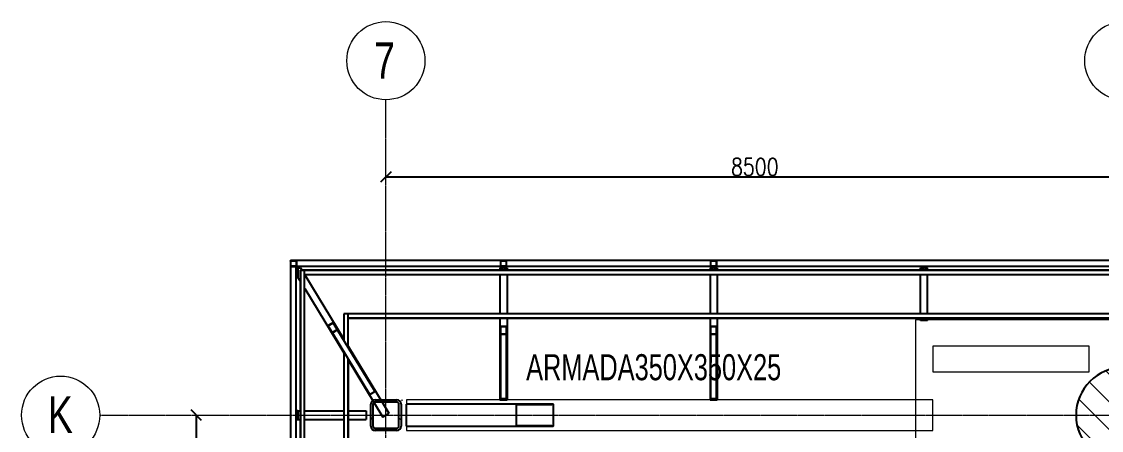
# Model space of a CAD drawing. Header units: millimetres. Extents: x -900 to 75388, y -21218 to 30031.
# Drawn here: x -900 to 11539, y 25325 to 30031 of the extents above; entities that cross this region are included whole.
import ezdxf

# ---------------------------------------------------------------- set-up
doc = ezdxf.new("R2010")
doc.units = ezdxf.units.MM
doc.linetypes.add('Grid Line', pattern=[3.33375, 1.905, -0.47625, 0.47625, -0.47625])
for name, color, linetype, lineweight in [('0-1', 7, 'Continuous', 5), ('E_B_PLACA-1', 10, 'Continuous', 25), ('E_B_PLACA-2', 254, 'Continuous', 25), ('E_COLUMNAS', 1, 'Continuous', 18), ('E_COLUMNAS-1', 254, 'Continuous', 25), ('E_COLUMNAS-2', 1, 'Continuous', 9), ('E_COLUMNAS-3', 1, 'Continuous', 35), ('E_COLUMNAS-4', 1, 'Continuous', 25), ('E_EJES', 8, 'Continuous', 9), ('E_EJES-1', 8, 'Grid Line', 9), ('E_TEXTO', 3, 'Continuous', 9), ('E_VIGAS', 5, 'Continuous', 9), ('E_VIGAS-1', 5, 'Continuous', 25), ('E_VIGAS-2', 10, 'Continuous', 25), ('E_VIGAS-3', 5, 'Continuous', 25), ('S-COLS-HDLN-1', 52, 'Continuous', 9), ('VIGAS_HCB', 253, 'Continuous', 15)]:
    doc.layers.add(name, color=color, linetype=linetype, lineweight=lineweight)
doc.layers.add('COTAS', color=8, linetype='Continuous')
doc.styles.add('Arial Narrow', font='', dxfattribs={"width": 0.85, "height": 0.3})
doc.styles.add('CNI_COTAS', font='romans.shx', dxfattribs={"width": 0.8})
doc.styles.add('Swis721 LtCn BT', font='swisscl.ttf', dxfattribs={"height": 0.42})
doc.styles.get('Arial Narrow').set_extended_font_data('Arial Narrow')
doc.dimstyles.new('1.5', dxfattribs={"dimscale": 0, "dimtxt": 200, "dimasz": 120, "dimexe": 4, "dimexo": 4, "dimgap": 15, "dimtad": 1, "dimdec": 0, "dimzin": 4, "dimdsep": 46, "dimtxsty": 'CNI_COTAS', "dimblk": 'OBLIQUE', "dimcen": -0.09, "dimclrd": 256, "dimclrt": 3, "dimadec": 0, "dimazin": 0, "dimtfac": 1, "dimtdec": 0, "dimtmove": 2, "dimatfit": 0, "dimldrblk": 'OBLIQUE', "dimfxl": 0.05, "dimtolj": 1, "dimtzin": 0, "dimarcsym": 0})
pattern_1 = [(45, (0, 0), (-0.3768879, 0.3768879), []), (45, (0, 0.571), (-0.3768879, 0.3768879), [])]

# ---------------------------------------------------------------- blocks, each defined once
blk = doc.blocks.new('EST_SFM_VIGA-METALICA-SECCION-C - EST_SFM_VIGA-METALICA-UPN160-1604346-_58_00m_N_E_-NIVEL-15 DOC')
at = {"layer": 'E_VIGAS-1'}
for p, q in [((-35.18, 0.012), (-35.18, 0.018)), ((-35.174, 0.018), (-35.18, 0.018)), ((-32.755, 0.018), (-35.116, 0.018)), ((-30.335, 0.018), (-32.697, 0.018)), ((30.11, 0.018), (-30.277, 0.018)), ((-35.178, -0.047), (-35.112, -0.047)), ((-35.11, -0.047), (-32.761, -0.047)), ((-32.76, -0.047), (-32.693, -0.047)), ((-32.692, -0.047), (-30.341, -0.047)), ((-30.34, -0.047), (-30.273, -0.047)), ((-30.272, -0.047), (30.104, -0.047))]:
    blk.add_line(p, q, dxfattribs=at)
blk = doc.blocks.new('EST_SFM_VIGA-METALICA-SECCION-C - EST_SFM_VIGA-METALICA-UPN160-1602621-_58_00m_N_E_-NIVEL-15 DOC')
at = {"layer": 'E_VIGAS-1'}
for p, q in [((-14.46, -0.016), (-14.46, 0.047)), ((-14.457, 0.047), (-14.46, 0.047)), ((14.466, 0.047), (-14.455, 0.047)), ((-14.46, -0.018), (14.471, -0.018))]:
    blk.add_line(p, q, dxfattribs=at)
blk = doc.blocks.new('EST_SFM_VIGA-METALICA-SECCION-C - EST_SFM_VIGA-METALICA-UPN100-1529610-_58_00m_N_E_-NIVEL-15 DOC')
at = {"layer": 'E_VIGAS-2'}
for p, q in [((-14.442, -0.018), (-14.442, 0.032)), ((14.393, 0.032), (-14.441, 0.032)), ((-14.442, -0.018), (14.393, -0.018))]:
    blk.add_line(p, q, dxfattribs=at)
blk = doc.blocks.new('EST_SFM_VIGA-METALICA-SECCION-C - EST_SFM_VIGA-METALICA-UPN100-1529678-_58_00m_N_E_-NIVEL-15 DOC')
at = {"layer": 'E_VIGAS-2'}
for p, q in [((-13.943, -0.032), (-13.943, 0.018)), ((-13.556, 0.018), (-13.943, 0.018)), ((13.374, 0.018), (-13.422, 0.018)), ((-13.942, -0.032), (-13.638, -0.032)), ((-13.504, -0.032), (13.456, -0.032))]:
    blk.add_line(p, q, dxfattribs=at)
blk = doc.blocks.new('EST_SFM_VIGA-METALICA-SECCION-C - EST_SFM_VIGA-METALICA-UPN100-1526554-_58_00m_N_E_-NIVEL-15 DOC')
at = {"layer": 'E_VIGAS-2'}
for p, q in [((-34.929, -0.032), (-34.929, 0.018)), ((34.942, 0.018), (-34.929, 0.018)), ((-34.929, -0.032), (34.942, -0.032))]:
    blk.add_line(p, q, dxfattribs=at)
blk = doc.blocks.new('EST_SFM_VIGA-METALICA-SECCION-C - EST_SFM_VIGA-METALICA-UPN100-1526616-_58_00m_N_E_-NIVEL-15 DOC')
at = {"layer": 'E_VIGAS-2'}
for p, q in [((-34.827, -0.018), (-34.827, 0.032)), ((34.044, 0.032), (-34.827, 0.032)), ((-34.827, -0.018), (34.044, -0.018))]:
    blk.add_line(p, q, dxfattribs=at)
blk = doc.blocks.new('EST_SCM_COLUMNA-METALICA-SECCION-CUADRADA - EST_SCM_COLUMNA-TUBULAR-CUADRADA_PTEØ_70x70 e_3mm-V1-_58_00m_N_E_-NIVEL-15 DOC')
at = {"layer": 'E_COLUMNAS-1'}
for p, q in [((-0.035, 0.029), (-0.035, -0.029)), ((-0.032, -0.029), (-0.032, 0.029)), ((0.029, 0.035), (-0.029, 0.035)), ((-0.029, 0.032), (0.029, 0.032)), ((0.032, 0.029), (0.032, -0.029)), ((0.035, -0.029), (0.035, 0.029)), ((0.029, -0.032), (-0.029, -0.032)), ((-0.029, -0.035), (0.029, -0.035))]:
    blk.add_line(p, q, dxfattribs=at)
for centre, radius, start, end in [((-0.029, 0.029), 0.006, 90, 180), ((-0.029, 0.029), 0.003, 90, 180), ((0.029, 0.029), 0.006, 360, 90), ((0.029, 0.029), 0.003, 0, 90), ((-0.029, -0.029), 0.006, 180, 270), ((-0.029, -0.029), 0.003, 180, 270), ((0.029, -0.029), 0.006, 270, 360), ((0.029, -0.029), 0.003, 270, 360), ((0.029, -0.029), 0.006, 280, 350), ((0.029, -0.029), 0.003, 300, 330)]:
    blk.add_arc(centre, radius, start, end, dxfattribs=at)
blk = doc.blocks.new('EST_SCM_COLUMNA-METALICA-SECCION-CUADRADA - EST_SCM_COLUMNA-TUBULAR-CUADRADA_PTEØ_70x70 e_3mm-V6-_58_00m_N_E_-NIVEL-15 DOC')
at = {"layer": 'E_COLUMNAS-2'}
h = blk.add_hatch(dxfattribs=at)
h.set_pattern_fill('FP_3', color=256, style=0, pattern_type=2)
h.set_pattern_definition([(135, (72.807, -167.908), (-0.15909903, -0.15909903), [])])
h.paths.add_polyline_path([(0.029, -0.035), (0.033, -0.033), (0.035, -0.029), (0.031, -0.031)])
h.paths.add_polyline_path([(-0.029, -0.035), (-0.031, -0.031), (-0.035, -0.029), (-0.033, -0.033)])
h.paths.add_polyline_path([(-0.009, -0.035), (0.029, -0.035), (0.029, -0.032), (-0.029, -0.032), (-0.029, -0.035)])
h.paths.add_polyline_path([(-0.035, 0.029), (-0.031, 0.031), (-0.029, 0.035), (-0.033, 0.033)])
h.paths.add_polyline_path([(-0.032, -0.029), (-0.032, 0.029), (-0.035, 0.029), (-0.035, -0.029)])
h.paths.add_polyline_path([(0.035, 0.029), (0.033, 0.033), (0.029, 0.035), (0.031, 0.031)])
h.paths.add_polyline_path([(0.032, -0.029), (0.035, -0.029), (0.035, 0.029), (0.032, 0.029)])
h.paths.add_polyline_path([(-0.029, 0.032), (0.029, 0.032), (0.029, 0.035), (-0.029, 0.035)])
at = {"layer": 'E_COLUMNAS-1'}
for p, q in [((-0.035, 0.029), (-0.035, -0.029)), ((-0.032, -0.029), (-0.032, 0.029)), ((0.029, 0.035), (-0.029, 0.035)), ((-0.029, 0.032), (0.029, 0.032)), ((0.032, 0.029), (0.032, -0.029)), ((0.035, -0.029), (0.035, 0.029)), ((0.029, -0.032), (-0.029, -0.032)), ((-0.029, -0.035), (0.029, -0.035))]:
    blk.add_line(p, q, dxfattribs=at)
for centre, radius, start, end in [((-0.029, 0.029), 0.006, 90, 180), ((-0.029, 0.029), 0.003, 90, 180), ((0.029, 0.029), 0.006, 360, 90), ((0.029, 0.029), 0.003, 0, 90), ((-0.029, -0.029), 0.006, 180, 270), ((-0.029, -0.029), 0.006, 190, 270), ((-0.029, -0.029), 0.003, 180, 270), ((-0.029, -0.029), 0.003, 210, 270), ((0.029, -0.029), 0.006, 270, 360), ((0.029, -0.029), 0.003, 270, 360), ((0.029, -0.029), 0.006, 270, 350), ((0.029, -0.029), 0.003, 270, 330)]:
    blk.add_arc(centre, radius, start, end, dxfattribs=at)
blk = doc.blocks.new('EST_SCM_COLUMNA-METALICA-SECCION-CUADRADA - EST_SCM_COLUMNA-TUBULAR-CUADRADA_PTEØ_70x70 e_3mm-V7-_58_00m_N_E_-NIVEL-15 DOC')
at = {"layer": 'E_COLUMNAS-1'}
for p, q in [((-0.035, 0.029), (-0.035, -0.029)), ((-0.032, -0.029), (-0.032, 0.029)), ((0.029, 0.035), (-0.029, 0.035)), ((-0.029, 0.032), (0.029, 0.032)), ((0.032, 0.029), (0.032, -0.029)), ((0.035, -0.029), (0.035, 0.029)), ((0.029, -0.032), (-0.029, -0.032)), ((-0.029, -0.035), (0.029, -0.035))]:
    blk.add_line(p, q, dxfattribs=at)
for centre, radius, start, end in [((-0.029, 0.029), 0.006, 90, 180), ((-0.029, 0.029), 0.003, 90, 180), ((0.029, 0.029), 0.006, 360, 90), ((0.029, 0.029), 0.003, 0, 90), ((-0.029, -0.029), 0.006, 180, 270), ((-0.029, -0.029), 0.006, 190, 270), ((-0.029, -0.029), 0.003, 180, 270), ((-0.029, -0.029), 0.003, 210, 270), ((0.029, -0.029), 0.006, 270, 360), ((0.029, -0.029), 0.003, 270, 360), ((0.029, -0.029), 0.006, 270, 350), ((0.029, -0.029), 0.003, 270, 330)]:
    blk.add_arc(centre, radius, start, end, dxfattribs=at)
blk = doc.blocks.new('DCTIB_CNI_EST_MOD-1A-FAC_0001_rvt-1-_58_00m_N_E_-NIVEL-15 DOC')
at = {"layer": 'E_VIGAS'}
h = blk.add_hatch(dxfattribs=at)
h.set_pattern_fill('FP_2', color=256, style=0, pattern_type=2)
h.set_pattern_definition(pattern_1)
h.paths.add_polyline_path([(-74.778, 167.111), (-74.723, 167.145), (-74.724, 167.146), (-74.779, 167.113)])
h.paths.add_polyline_path([(-74.782, 167.113), (-74.781, 167.114), (-74.798, 167.14)])
h.paths.add_polyline_path([(-74.724, 167.149), (-74.723, 167.15), (-74.769, 167.223)])
h.paths.add_polyline_path([(-74.826, 167.191), (-74.771, 167.224), (-74.772, 167.226), (-74.827, 167.193)])
h = blk.add_hatch(dxfattribs=at)
h.set_pattern_fill('FP_2', color=256, style=0, pattern_type=2)
h.set_pattern_definition(pattern_1)
h.paths.add_polyline_path([(-72.775, 167.094), (-72.775, 167.096), (-72.839, 167.096), (-72.839, 167.094), (-72.816, 167.094)])
h.paths.add_polyline_path([(-72.842, 167.098), (-72.841, 167.098), (-72.842, 167.18)])
h.paths.add_polyline_path([(-72.775, 167.182), (-72.775, 167.184), (-72.839, 167.184), (-72.839, 167.182), (-72.816, 167.182)])
at = {"layer": 'E_B_PLACA-1'}
for p, q in [((-75.147, 167.83), (-5.177, 167.83)), ((-75.147, 138.995), (-75.147, 167.83)), ((-5.727, 167.28), (-74.597, 167.28)), ((-74.597, 166.81), (-74.597, 140.014))]:
    blk.add_line(p, q, dxfattribs=at)
at = {"layer": 'E_B_PLACA-2'}
for p, q in [((-75.147, 167.83), (-75.147, 138.995)), ((-5.177, 167.83), (-75.147, 167.83)), ((-74.597, 167.28), (-5.727, 167.28)), ((-74.597, 140.014), (-74.597, 166.81))]:
    blk.add_line(p, q, dxfattribs=at)
at = {"layer": 'E_COLUMNAS-1'}
for centre, radius, start, end in [((-75.196, 167.879), 0.006, 280, 350), ((-75.196, 167.879), 0.006, 280, 350), ((-75.196, 167.879), 0.003, 300, 330), ((-75.196, 167.879), 0.003, 300, 330), ((-72.836, 167.879), 0.006, 190, 270), ((-72.836, 167.879), 0.006, 190, 270), ((-72.836, 167.879), 0.003, 210, 270), ((-72.836, 167.879), 0.003, 210, 270), ((-72.778, 167.879), 0.006, 270, 350), ((-72.778, 167.879), 0.006, 270, 350), ((-72.778, 167.879), 0.003, 270, 330), ((-72.778, 167.879), 0.003, 270, 330), ((-70.416, 167.879), 0.006, 190, 270), ((-70.416, 167.879), 0.006, 190, 270), ((-70.416, 167.879), 0.003, 210, 270), ((-70.416, 167.879), 0.003, 210, 270), ((-70.358, 167.879), 0.006, 270, 350), ((-70.358, 167.879), 0.006, 270, 350), ((-70.358, 167.879), 0.003, 270, 330), ((-70.358, 167.879), 0.003, 270, 330)]:
    blk.add_arc(centre, radius, start, end, dxfattribs=at)
at = {"layer": 'E_VIGAS-1'}
for p, q in [((-75.181, 167.84), (-75.178, 167.835)), ((-75.178, 167.826), (-75.181, 167.831)), ((-75.176, 167.859), (-75.176, 167.853)), ((-75.176, 167.853), (-75.176, 167.859)), ((-75.176, 167.859), (-75.147, 167.859)), ((-75.174, 167.865), (-75.175, 167.864)), ((-75.147, 167.858), (-75.175, 167.858)), ((-75.175, 167.858), (-75.175, 167.747)), ((-75.172, 167.87), (-75.173, 167.868)), ((-75.171, 167.875), (-75.171, 167.873)), ((-75.155, 167.859), (-75.166, 167.878)), ((-75.147, 167.858), (-75.13, 167.83)), ((-72.848, 167.858), (-72.848, 167.859)), ((-72.848, 167.859), (-72.82, 167.859)), ((-72.766, 167.858), (-72.848, 167.858)), ((-72.848, 167.858), (-72.848, 167.83)), ((-72.81, 167.876), (-72.81, 167.878)), ((-72.81, 167.864), (-72.81, 167.873)), ((-72.81, 167.859), (-72.81, 167.864)), ((-72.805, 167.878), (-72.805, 167.876)), ((-72.805, 167.873), (-72.805, 167.864)), ((-72.805, 167.864), (-72.805, 167.859)), ((-72.794, 167.859), (-72.766, 167.859)), ((-72.766, 167.859), (-72.766, 167.858)), ((-72.766, 167.858), (-72.766, 167.83)), ((-70.428, 167.858), (-70.428, 167.859)), ((-70.428, 167.859), (-70.4, 167.859)), ((-70.346, 167.858), (-70.428, 167.858)), ((-70.428, 167.858), (-70.428, 167.83)), ((-70.39, 167.876), (-70.39, 167.878)), ((-70.39, 167.864), (-70.39, 167.873)), ((-70.39, 167.859), (-70.39, 167.864)), ((-70.385, 167.878), (-70.385, 167.876)), ((-70.385, 167.873), (-70.385, 167.864)), ((-70.385, 167.864), (-70.385, 167.859)), ((-70.374, 167.859), (-70.346, 167.859)), ((-70.346, 167.859), (-70.346, 167.858)), ((-70.346, 167.858), (-70.346, 167.83)), ((-68.003, 167.859), (-67.975, 167.859)), ((-68.003, 167.858), (-68.003, 167.859)), ((-67.921, 167.858), (-68.003, 167.858)), ((-68.003, 167.83), (-68.003, 167.858)), ((-67.965, 167.864), (-67.965, 167.878)), ((-67.965, 167.859), (-67.965, 167.864)), ((-67.96, 167.878), (-67.96, 167.864)), ((-67.96, 167.864), (-67.96, 167.859)), ((-67.949, 167.859), (-67.921, 167.859)), ((-67.921, 167.859), (-67.921, 167.858)), ((-67.921, 167.83), (-67.921, 167.858)), ((-75.195, 167.791), (-75.176, 167.76)), ((-75.176, 167.749), (-75.176, 167.802)), ((-75.175, 167.747), (-75.147, 167.701)), ((-75.097, 167.777), (-74.647, 167.038)), ((-72.848, 167.78), (-72.848, 167.33)), ((-72.766, 167.78), (-72.766, 167.33)), ((-70.428, 167.78), (-70.428, 167.33)), ((-70.346, 167.78), (-70.346, 167.33)), ((-68.003, 167.33), (-68.003, 167.78)), ((-67.921, 167.33), (-67.921, 167.78)), ((-75.097, 167.619), (-74.647, 166.88)), ((-74.828, 167.188), (-74.782, 167.113)), ((-74.772, 167.226), (-74.827, 167.193)), ((-74.826, 167.191), (-74.771, 167.224)), ((-74.826, 167.188), (-74.822, 167.181)), ((-74.781, 167.114), (-74.826, 167.188)), ((-74.765, 167.216), (-74.769, 167.223)), ((-74.769, 167.223), (-74.724, 167.149)), ((-74.723, 167.15), (-74.768, 167.224)), ((-72.848, 167.28), (-72.848, 166.337)), ((-72.842, 167.18), (-72.842, 167.098)), ((-72.841, 167.18), (-72.841, 167.172)), ((-72.841, 167.098), (-72.841, 167.18)), ((-72.775, 167.184), (-72.839, 167.184)), ((-72.839, 167.182), (-72.775, 167.182)), ((-72.774, 167.172), (-72.774, 167.18)), ((-72.774, 167.18), (-72.774, 167.098)), ((-72.772, 167.098), (-72.772, 167.18)), ((-72.766, 167.28), (-72.766, 166.337)), ((-70.428, 167.28), (-70.428, 166.337)), ((-70.422, 167.18), (-70.422, 167.098)), ((-70.421, 167.18), (-70.421, 167.172)), ((-70.421, 167.098), (-70.421, 167.18)), ((-70.355, 167.184), (-70.419, 167.184)), ((-70.419, 167.182), (-70.355, 167.182)), ((-70.354, 167.172), (-70.354, 167.18)), ((-70.354, 167.18), (-70.354, 167.098)), ((-70.352, 167.098), (-70.352, 167.18)), ((-70.346, 167.28), (-70.346, 166.337)), ((-68.003, 167.252), (-68.003, 167.28)), ((-67.921, 167.252), (-68.003, 167.252)), ((-67.921, 167.252), (-67.921, 167.28)), ((-74.782, 167.113), (-74.35, 166.404)), ((-74.781, 167.114), (-74.779, 167.111)), ((-74.724, 167.146), (-74.779, 167.113)), ((-74.778, 167.111), (-74.723, 167.145)), ((-74.722, 167.146), (-74.724, 167.149)), ((-74.29, 166.44), (-74.723, 167.15)), ((-72.842, 167.098), (-72.842, 166.357)), ((-72.841, 167.098), (-72.841, 167.094)), ((-72.775, 167.096), (-72.839, 167.096)), ((-72.839, 167.094), (-72.775, 167.094)), ((-72.774, 167.094), (-72.774, 167.098)), ((-72.772, 166.357), (-72.772, 167.098)), ((-70.422, 167.098), (-70.422, 166.357)), ((-70.421, 167.098), (-70.421, 167.094)), ((-70.355, 167.096), (-70.419, 167.096)), ((-70.419, 167.094), (-70.355, 167.094)), ((-70.354, 167.094), (-70.354, 167.098)), ((-70.352, 166.357), (-70.352, 167.098)), ((-74.597, 166.956), (-74.127, 166.184)), ((-74.597, 166.798), (-74.197, 166.141)), ((-74.346, 166.402), (-74.291, 166.435)), ((-72.766, 166.337), (-72.848, 166.337)), ((-72.839, 166.353), (-72.775, 166.353)), ((-70.346, 166.337), (-70.428, 166.337)), ((-70.419, 166.353), (-70.355, 166.353)), ((-75.177, 166.212), (-75.195, 166.212)), ((-75.177, 166.175), (-75.177, 166.212)), ((-75.177, 166.212), (-75.175, 166.212)), ((-75.175, 166.112), (-75.175, 166.212)), ((-75.175, 166.212), (-75.147, 166.212)), ((-75.175, 166.212), (-75.175, 166.112)), ((-75.097, 166.212), (-74.647, 166.212)), ((-74.597, 166.212), (-74.388, 166.212)), ((-74.388, 166.212), (-74.388, 166.112)), ((-75.195, 166.165), (-75.181, 166.165)), ((-75.181, 166.16), (-75.195, 166.16)), ((-75.195, 166.112), (-75.177, 166.112)), ((-75.181, 166.165), (-75.176, 166.165)), ((-75.181, 166.165), (-75.176, 166.165)), ((-75.177, 166.165), (-75.181, 166.165)), ((-75.176, 166.16), (-75.181, 166.16)), ((-75.181, 166.16), (-75.177, 166.16)), ((-75.176, 166.16), (-75.181, 166.16)), ((-75.177, 166.112), (-75.177, 166.15)), ((-75.175, 166.112), (-75.177, 166.112)), ((-75.175, 166.112), (-75.147, 166.112)), ((-75.097, 166.112), (-74.647, 166.112)), ((-74.597, 166.112), (-74.388, 166.112)), ((-74.127, 166.184), (-74.197, 166.141))]:
    blk.add_line(p, q, dxfattribs=at)
at = {"layer": 'E_VIGAS-1', "flags": 128}
for points in [[(-75.195, 167.863), (-75.191, 167.857), (-75.186, 167.848), (-75.181, 167.84)], [(-75.181, 167.831), (-75.186, 167.838), (-75.191, 167.847), (-75.195, 167.854)], [(-75.17, 167.878), (-75.171, 167.874), (-75.172, 167.869), (-75.175, 167.864), (-75.178, 167.861), (-75.182, 167.857), (-75.186, 167.855), (-75.19, 167.854)], [(-75.147, 167.859), (-75.147, 167.858), (-75.147, 167.858)], [(-75.175, 167.747), (-75.176, 167.747), (-75.176, 167.749)], [(-74.827, 167.193), (-74.828, 167.192), (-74.828, 167.192), (-74.828, 167.191), (-74.828, 167.19), (-74.828, 167.189), (-74.828, 167.188), (-74.828, 167.188)], [(-74.826, 167.188), (-74.826, 167.189), (-74.827, 167.189), (-74.827, 167.19), (-74.827, 167.19), (-74.826, 167.19), (-74.826, 167.191), (-74.826, 167.191)], [(-74.768, 167.224), (-74.768, 167.225), (-74.769, 167.225), (-74.77, 167.226), (-74.77, 167.226), (-74.771, 167.226), (-74.772, 167.226), (-74.772, 167.226)], [(-74.771, 167.224), (-74.771, 167.224), (-74.771, 167.224), (-74.771, 167.224), (-74.77, 167.224), (-74.77, 167.224), (-74.77, 167.224), (-74.769, 167.224), (-74.769, 167.223)], [(-72.839, 167.184), (-72.84, 167.184), (-72.84, 167.184), (-72.841, 167.183), (-72.841, 167.183), (-72.842, 167.182), (-72.842, 167.181), (-72.842, 167.18)], [(-72.841, 167.18), (-72.841, 167.181), (-72.84, 167.181), (-72.84, 167.182), (-72.84, 167.182), (-72.84, 167.182), (-72.839, 167.182), (-72.839, 167.182)], [(-72.772, 167.18), (-72.772, 167.181), (-72.772, 167.182), (-72.773, 167.183), (-72.773, 167.183), (-72.774, 167.184), (-72.774, 167.184), (-72.775, 167.184)], [(-72.775, 167.182), (-72.775, 167.182), (-72.774, 167.182), (-72.774, 167.182), (-72.774, 167.182), (-72.774, 167.181), (-72.774, 167.181), (-72.774, 167.18)], [(-70.419, 167.184), (-70.42, 167.184), (-70.42, 167.184), (-70.421, 167.183), (-70.421, 167.183), (-70.422, 167.182), (-70.422, 167.181), (-70.422, 167.18)], [(-70.421, 167.18), (-70.421, 167.181), (-70.42, 167.181), (-70.42, 167.182), (-70.42, 167.182), (-70.42, 167.182), (-70.419, 167.182), (-70.419, 167.182)], [(-70.352, 167.18), (-70.352, 167.181), (-70.352, 167.182), (-70.353, 167.183), (-70.353, 167.183), (-70.354, 167.184), (-70.354, 167.184), (-70.355, 167.184)], [(-70.355, 167.182), (-70.355, 167.182), (-70.354, 167.182), (-70.354, 167.182), (-70.354, 167.182), (-70.354, 167.181), (-70.354, 167.181), (-70.354, 167.18)], [(-74.782, 167.113), (-74.782, 167.113), (-74.781, 167.112), (-74.78, 167.112), (-74.78, 167.111), (-74.779, 167.111), (-74.778, 167.111), (-74.778, 167.111)], [(-74.779, 167.113), (-74.779, 167.113), (-74.779, 167.113), (-74.78, 167.113), (-74.78, 167.113), (-74.78, 167.113), (-74.781, 167.114), (-74.781, 167.114)], [(-74.724, 167.149), (-74.724, 167.149), (-74.724, 167.148), (-74.723, 167.148), (-74.724, 167.147), (-74.724, 167.147), (-74.724, 167.147), (-74.724, 167.146)], [(-74.723, 167.145), (-74.722, 167.145), (-74.722, 167.146), (-74.722, 167.146), (-74.722, 167.147), (-74.722, 167.148), (-74.722, 167.149), (-74.723, 167.15)], [(-72.842, 167.098), (-72.842, 167.097), (-72.842, 167.096), (-72.841, 167.095), (-72.841, 167.095), (-72.84, 167.094), (-72.84, 167.094), (-72.839, 167.094)], [(-72.839, 167.096), (-72.839, 167.096), (-72.84, 167.096), (-72.84, 167.096), (-72.84, 167.096), (-72.84, 167.097), (-72.841, 167.097), (-72.841, 167.098)], [(-72.775, 167.094), (-72.774, 167.094), (-72.774, 167.094), (-72.773, 167.095), (-72.773, 167.095), (-72.772, 167.096), (-72.772, 167.097), (-72.772, 167.098)], [(-72.774, 167.098), (-72.774, 167.097), (-72.774, 167.097), (-72.774, 167.096), (-72.774, 167.096), (-72.774, 167.096), (-72.775, 167.096), (-72.775, 167.096)], [(-70.422, 167.098), (-70.422, 167.097), (-70.422, 167.096), (-70.421, 167.095), (-70.421, 167.095), (-70.42, 167.094), (-70.42, 167.094), (-70.419, 167.094)], [(-70.419, 167.096), (-70.419, 167.096), (-70.42, 167.096), (-70.42, 167.096), (-70.42, 167.096), (-70.42, 167.097), (-70.421, 167.097), (-70.421, 167.098)], [(-70.355, 167.094), (-70.354, 167.094), (-70.354, 167.094), (-70.353, 167.095), (-70.353, 167.095), (-70.352, 167.096), (-70.352, 167.097), (-70.352, 167.098)], [(-70.354, 167.098), (-70.354, 167.097), (-70.354, 167.097), (-70.354, 167.096), (-70.354, 167.096), (-70.354, 167.096), (-70.355, 167.096), (-70.355, 167.096)], [(-74.29, 166.44), (-74.29, 166.44), (-74.29, 166.439), (-74.29, 166.438), (-74.29, 166.437), (-74.29, 166.436), (-74.29, 166.436), (-74.291, 166.435)], [(-74.346, 166.402), (-74.346, 166.402), (-74.347, 166.402), (-74.348, 166.402), (-74.348, 166.402), (-74.349, 166.403), (-74.35, 166.403), (-74.35, 166.404)], [(-72.842, 166.357), (-72.842, 166.356), (-72.842, 166.355), (-72.841, 166.355), (-72.841, 166.354), (-72.84, 166.354), (-72.84, 166.353), (-72.839, 166.353)], [(-72.775, 166.353), (-72.774, 166.353), (-72.774, 166.354), (-72.773, 166.354), (-72.773, 166.355), (-72.772, 166.355), (-72.772, 166.356), (-72.772, 166.357)], [(-70.422, 166.357), (-70.422, 166.356), (-70.422, 166.355), (-70.421, 166.355), (-70.421, 166.354), (-70.42, 166.354), (-70.42, 166.353), (-70.419, 166.353)], [(-70.355, 166.353), (-70.354, 166.353), (-70.354, 166.354), (-70.353, 166.354), (-70.353, 166.355), (-70.352, 166.355), (-70.352, 166.356), (-70.352, 166.357)]]:
    blk.add_lwpolyline(points, dxfattribs=at)
at = {"layer": 'E_VIGAS-1'}
for points, knots in [([(-75.181, 167.84), (-75.181, 167.84), (-75.181, 167.839), (-75.18, 167.839), (-75.18, 167.838), (-75.179, 167.838), (-75.179, 167.838), (-75.179, 167.838), (-75.178, 167.838), (-75.178, 167.838), (-75.178, 167.839), (-75.178, 167.839), (-75.177, 167.84), (-75.177, 167.84), (-75.177, 167.84), (-75.177, 167.84), (-75.177, 167.84), (-75.177, 167.841), (-75.177, 167.841), (-75.177, 167.842), (-75.177, 167.842), (-75.177, 167.843), (-75.177, 167.843), (-75.177, 167.843), (-75.177, 167.843), (-75.177, 167.844), (-75.177, 167.844), (-75.177, 167.845), (-75.176, 167.846), (-75.176, 167.847), (-75.176, 167.848), (-75.176, 167.85), (-75.176, 167.852), (-75.176, 167.853)], [0, 0, 0, 0, 0.071429, 0.142857, 0.160714, 0.178571, 0.214286, 0.25, 0.285714, 0.321429, 0.357143, 0.392857, 0.410714, 0.419643, 0.428571, 0.4375, 0.446429, 0.464286, 0.5, 0.535714, 0.553571, 0.5625, 0.571429, 0.580357, 0.589286, 0.607143, 0.642857, 0.678571, 0.714286, 0.75, 0.785714, 0.857143, 1, 1, 1, 1]), ([(-75.178, 167.838), (-75.178, 167.838), (-75.179, 167.838), (-75.179, 167.838), (-75.179, 167.838), (-75.18, 167.838), (-75.18, 167.839), (-75.181, 167.839), (-75.181, 167.84), (-75.181, 167.84)], [0.7142857, 0.7142857, 0.7142857, 0.7142857, 0.75, 0.7857143, 0.8214286, 0.8392857, 0.8571429, 0.9285714, 1, 1, 1, 1]), ([(-75.176, 167.802), (-75.176, 167.803), (-75.176, 167.807), (-75.177, 167.811), (-75.177, 167.815), (-75.178, 167.821), (-75.179, 167.826), (-75.181, 167.83), (-75.181, 167.831)], [0, 0, 0, 0, 0.142857, 0.285714, 0.428571, 0.571429, 0.857143, 1, 1, 1, 1]), ([(-75.176, 167.853), (-75.176, 167.852), (-75.176, 167.85), (-75.176, 167.848), (-75.176, 167.847), (-75.176, 167.846), (-75.177, 167.845), (-75.177, 167.844), (-75.177, 167.844), (-75.177, 167.843), (-75.177, 167.843), (-75.177, 167.843), (-75.177, 167.843)], [0, 0, 0, 0, 0.1428571, 0.2142857, 0.25, 0.2857143, 0.3214286, 0.3571429, 0.3928571, 0.4107143, 0.4196429, 0.4285714, 0.4285714, 0.4285714, 0.4285714]), ([(-72.82, 167.859), (-72.819, 167.859), (-72.818, 167.859), (-72.815, 167.859), (-72.813, 167.86), (-72.811, 167.86), (-72.81, 167.862), (-72.81, 167.863), (-72.81, 167.864)], [0, 0, 0, 0, 0.142857, 0.285714, 0.428571, 0.571429, 0.785714, 1, 1, 1, 1]), ([(-72.81, 167.864), (-72.81, 167.863), (-72.81, 167.862), (-72.812, 167.86), (-72.813, 167.86), (-72.815, 167.859), (-72.816, 167.859), (-72.817, 167.859), (-72.819, 167.859), (-72.82, 167.859)], [0, 0, 0, 0, 0.285714, 0.428571, 0.571429, 0.678571, 0.732143, 0.785714, 1, 1, 1, 1]), ([(-72.794, 167.859), (-72.795, 167.859), (-72.796, 167.859), (-72.799, 167.859), (-72.801, 167.86), (-72.803, 167.86), (-72.804, 167.862), (-72.805, 167.863), (-72.805, 167.864)], [0, 0, 0, 0, 0.142857, 0.285714, 0.428571, 0.571429, 0.785714, 1, 1, 1, 1]), ([(-72.805, 167.864), (-72.805, 167.863), (-72.804, 167.862), (-72.803, 167.86), (-72.801, 167.86), (-72.8, 167.859), (-72.799, 167.859), (-72.797, 167.859), (-72.795, 167.859), (-72.794, 167.859)], [0, 0, 0, 0, 0.285714, 0.428571, 0.571429, 0.678571, 0.732143, 0.785714, 1, 1, 1, 1]), ([(-70.4, 167.859), (-70.399, 167.859), (-70.398, 167.859), (-70.395, 167.859), (-70.393, 167.86), (-70.391, 167.86), (-70.39, 167.862), (-70.39, 167.863), (-70.39, 167.864)], [0, 0, 0, 0, 0.142857, 0.285714, 0.428571, 0.571429, 0.785714, 1, 1, 1, 1]), ([(-70.39, 167.864), (-70.39, 167.863), (-70.39, 167.862), (-70.392, 167.86), (-70.393, 167.86), (-70.395, 167.859), (-70.396, 167.859), (-70.397, 167.859), (-70.399, 167.859), (-70.4, 167.859)], [0, 0, 0, 0, 0.285714, 0.428571, 0.571429, 0.678571, 0.732143, 0.785714, 1, 1, 1, 1]), ([(-70.374, 167.859), (-70.375, 167.859), (-70.376, 167.859), (-70.379, 167.859), (-70.381, 167.86), (-70.383, 167.86), (-70.384, 167.862), (-70.385, 167.863), (-70.385, 167.864)], [0, 0, 0, 0, 0.142857, 0.285714, 0.428571, 0.571429, 0.785714, 1, 1, 1, 1]), ([(-70.385, 167.864), (-70.385, 167.863), (-70.384, 167.862), (-70.383, 167.86), (-70.381, 167.86), (-70.38, 167.859), (-70.379, 167.859), (-70.377, 167.859), (-70.375, 167.859), (-70.374, 167.859)], [0, 0, 0, 0, 0.285714, 0.428571, 0.571429, 0.678571, 0.732143, 0.785714, 1, 1, 1, 1]), ([(-67.965, 167.864), (-67.965, 167.863), (-67.965, 167.862), (-67.967, 167.86), (-67.968, 167.86), (-67.97, 167.859), (-67.971, 167.859), (-67.972, 167.859), (-67.974, 167.859), (-67.975, 167.859)], [0, 0, 0, 0, 0.285714, 0.428571, 0.571429, 0.678571, 0.732143, 0.785714, 1, 1, 1, 1]), ([(-67.975, 167.859), (-67.974, 167.859), (-67.973, 167.859), (-67.97, 167.859), (-67.968, 167.86), (-67.966, 167.86), (-67.965, 167.862), (-67.965, 167.863), (-67.965, 167.864)], [0, 0, 0, 0, 0.142857, 0.285714, 0.428571, 0.571429, 0.785714, 1, 1, 1, 1]), ([(-67.96, 167.864), (-67.96, 167.863), (-67.959, 167.862), (-67.958, 167.86), (-67.956, 167.86), (-67.955, 167.859), (-67.954, 167.859), (-67.952, 167.859), (-67.95, 167.859), (-67.949, 167.859)], [0, 0, 0, 0, 0.285714, 0.428571, 0.571429, 0.678571, 0.732143, 0.785714, 1, 1, 1, 1]), ([(-67.949, 167.859), (-67.95, 167.859), (-67.951, 167.859), (-67.954, 167.859), (-67.956, 167.86), (-67.958, 167.86), (-67.959, 167.862), (-67.96, 167.863), (-67.96, 167.864)], [0, 0, 0, 0, 0.142857, 0.285714, 0.428571, 0.571429, 0.785714, 1, 1, 1, 1]), ([(-75.181, 166.165), (-75.181, 166.165), (-75.18, 166.165), (-75.179, 166.166), (-75.178, 166.167), (-75.177, 166.168), (-75.177, 166.17), (-75.177, 166.171), (-75.177, 166.172), (-75.177, 166.174), (-75.177, 166.175)], [0, 0, 0, 0, 0.142857, 0.285714, 0.428571, 0.571429, 0.678571, 0.732143, 0.785714, 1, 1, 1, 1]), ([(-75.177, 166.15), (-75.177, 166.151), (-75.177, 166.152), (-75.177, 166.154), (-75.177, 166.156), (-75.178, 166.158), (-75.179, 166.159), (-75.181, 166.16), (-75.181, 166.16)], [0, 0, 0, 0, 0.142857, 0.285714, 0.428571, 0.571429, 0.785714, 1, 1, 1, 1])]:
    blk.add_open_spline(points, degree=3, knots=knots, dxfattribs=at)
for points in [[(-75.181, 167.831), (-75.18, 167.829), (-75.179, 167.826), (-75.178, 167.824)], [(-75.177, 167.815), (-75.177, 167.813), (-75.176, 167.809), (-75.176, 167.804), (-75.176, 167.802)], [(-75.175, 167.858), (-75.175, 167.858), (-75.176, 167.858), (-75.176, 167.859), (-75.176, 167.859)]]:
    blk.add_open_spline(points, degree=3, dxfattribs=at)
at = {"layer": 'E_COLUMNAS-1'}
for name, p in [('EST_SCM_COLUMNA-METALICA-SECCION-CUADRADA - EST_SCM_COLUMNA-TUBULAR-CUADRADA_PTEØ_70x70 e_3mm-V1-_58_00m_N_E_-NIVEL-15 DOC', (-75.225, 167.908)), ('EST_SCM_COLUMNA-METALICA-SECCION-CUADRADA - EST_SCM_COLUMNA-TUBULAR-CUADRADA_PTEØ_70x70 e_3mm-V6-_58_00m_N_E_-NIVEL-15 DOC', (-72.807, 167.908)), ('EST_SCM_COLUMNA-METALICA-SECCION-CUADRADA - EST_SCM_COLUMNA-TUBULAR-CUADRADA_PTEØ_70x70 e_3mm-V7-_58_00m_N_E_-NIVEL-15 DOC', (-70.387, 167.908))]:
    blk.add_blockref(name, p, dxfattribs=at)
at = {"layer": 'E_VIGAS-1'}
for name, p in [('EST_SFM_VIGA-METALICA-SECCION-C - EST_SFM_VIGA-METALICA-UPN160-1604346-_58_00m_N_E_-NIVEL-15 DOC', (-40.081, 167.925)), ('EST_SFM_VIGA-METALICA-SECCION-C - EST_SFM_VIGA-METALICA-UPN100-1526554-_58_00m_N_E_-NIVEL-15 DOC', (-40.169, 167.812)), ('EST_SFM_VIGA-METALICA-SECCION-C - EST_SFM_VIGA-METALICA-UPN100-1526616-_58_00m_N_E_-NIVEL-15 DOC', (-39.77, 167.298))]:
    blk.add_blockref(name, p, dxfattribs=at)
for name, p, rotation in [('EST_SFM_VIGA-METALICA-SECCION-C - EST_SFM_VIGA-METALICA-UPN160-1602621-_58_00m_N_E_-NIVEL-15 DOC', (-75.242, 153.418), 270), ('EST_SFM_VIGA-METALICA-SECCION-C - EST_SFM_VIGA-METALICA-UPN100-1529610-_58_00m_N_E_-NIVEL-15 DOC', (-75.13, 153.388), 269.9999999999999), ('EST_SFM_VIGA-METALICA-SECCION-C - EST_SFM_VIGA-METALICA-UPN100-1529678-_58_00m_N_E_-NIVEL-15 DOC', (-74.615, 153.388), 270.0000000000001)]:
    blk.add_blockref(name, p, dxfattribs=dict(at, rotation=rotation))
blk = doc.blocks.new('EST_SCM_COLUMNA-SECCION-CIRCULAR - EST_SCM_COLUMNA-CONCRETO-CIRCULAR_Ø_110cm-1246219-_58_00m_N_E_-NIVEL-15 DOC')
at = {"layer": 'E_COLUMNAS'}
h = blk.add_hatch(dxfattribs=at)
h.set_pattern_fill('FP_15', color=256, style=0, pattern_type=2)
h.set_pattern_definition([(135, (65.662, -166.162), (-0.15909903, -0.15909903), [])])
h.paths.add_polyline_path([(0.041, -0.548), (0.122, -0.536), (0.201, -0.512), (0.275, -0.476), (0.343, -0.43), (0.403, -0.374), (0.454, -0.31), (0.496, -0.239), (0.526, -0.162), (0.544, -0.082), (0.55, 0), (0.544, 0.082), (0.526, 0.162), (0.492, 0.245), (0.454, 0.31), (0.402, 0.375), (0.343, 0.43), (0.275, 0.476), (0.201, 0.512), (0.122, 0.536), (0.041, 0.548), (-0.041, 0.548), (-0.122, 0.536), (-0.201, 0.512), (-0.275, 0.476), (-0.343, 0.43), (-0.403, 0.374), (-0.454, 0.31), (-0.496, 0.239), (-0.526, 0.162), (-0.544, 0.082), (-0.55, 0), (-0.544, -0.082), (-0.526, -0.162), (-0.496, -0.239), (-0.454, -0.31), (-0.403, -0.374), (-0.343, -0.43), (-0.275, -0.476), (-0.201, -0.512), (-0.122, -0.536), (-0.041, -0.548)])
at = {"layer": 'E_COLUMNAS-4'}
for start, end in [(0, 180), (180, 0)]:
    blk.add_arc((0, 0), 0.55, start, end, dxfattribs=at)
blk = doc.blocks.new('EST_SCM_COLUMNA-METALICA-SECCION-CUADRADA - EST_SCM_COLUMNA-TUBULAR-CUADRADA_ARMADA_350X350X25-V24-_58_00m_N_E_-NIVEL-15 DOC')
at = {"layer": 'S-COLS-HDLN-1'}
h = blk.add_hatch(dxfattribs=at)
h.set_pattern_fill('FP_23', color=256, style=0, pattern_type=2)
h.set_pattern_definition([(135, (74.162, -166.162), (-0.15909903, -0.15909903), [])])
h.paths.add_polyline_path([(0.125, -0.175), (0.144, -0.171), (0.16, -0.16), (0.171, -0.144), (0.175, -0.125), (0.174, 0.13), (0.171, 0.144), (0.16, 0.16), (0.144, 0.171), (0.125, 0.175), (-0.125, 0.175), (-0.144, 0.171), (-0.16, 0.16), (-0.171, 0.144), (-0.175, 0.125), (-0.175, -0.125), (-0.171, -0.144), (-0.16, -0.16), (-0.144, -0.171), (-0.125, -0.175), (0.072, -0.175)])
h.paths.add_polyline_path([(-0.125, -0.15), (-0.138, -0.147), (-0.147, -0.138), (-0.15, -0.125), (-0.149, 0.13), (-0.147, 0.137), (-0.138, 0.147), (-0.125, 0.15), (0.125, 0.15), (0.137, 0.147), (0.147, 0.137), (0.15, 0.125), (0.15, -0.125), (0.147, -0.138), (0.137, -0.147), (0.125, -0.15), (-0.07, -0.15)])
at = {"layer": 'E_COLUMNAS-4'}
for p, q in [((-0.175, -0.125), (-0.175, 0.125)), ((-0.15, 0.125), (-0.15, -0.125)), ((-0.125, 0.175), (0.125, 0.175)), ((0.125, 0.15), (-0.125, 0.15)), ((0.15, -0.125), (0.15, 0.125)), ((0.175, 0.125), (0.175, -0.125)), ((-0.125, -0.15), (0.125, -0.15)), ((0.125, -0.175), (-0.125, -0.175))]:
    blk.add_line(p, q, dxfattribs=at)
for centre, radius, start, end in [((-0.125, 0.125), 0.05, 90, 180), ((-0.125, 0.125), 0.025, 90, 180), ((0.125, 0.125), 0.05, 0, 90), ((0.125, 0.125), 0.025, 360, 90), ((-0.125, -0.125), 0.05, 180, 270), ((-0.125, -0.125), 0.025, 180, 270), ((0.125, -0.125), 0.05, 270, 0), ((0.125, -0.125), 0.025, 270, 360)]:
    blk.add_arc(centre, radius, start, end, dxfattribs=at)
blk = doc.blocks.new('Grid - CNI_NOMBRE EJES-372759-_58_00m_N_E_-NIVEL-15 DOC')
at = {"layer": 'E_EJES'}
blk.add_circle((0, 0), 0.003, dxfattribs=at)
blk = doc.blocks.new('_Oblique')
at = {"color": 0, "linetype": 'ByBlock', "lineweight": -2}
blk.add_line((-0.5, -0.5), (0.5, 0.5), dxfattribs=at)
blk = doc.blocks.new('*D170')
at = {"layer": 'COTAS', "lineweight": -2, "transparency": 16777216}
blk.add_line((1113, 17000), (1113, 25500), dxfattribs=at)
at = {"layer": 'COTAS', "color": 0, "lineweight": -2, "transparency": 16777216}
for p, q in [((1117, 25500), (1117, 25500)), ((1117, 17000), (1117, 17000))]:
    blk.add_line(p, q, dxfattribs=at)
at = {"layer": 'Defpoints', "color": 0, "transparency": 16777216}
for p in [(1113, 25500), (1113, 25500), (1113, 17000)]:
    blk.add_point(p, dxfattribs=at)
at = {"layer": 'COTAS', "lineweight": -2, "transparency": 16777216, "xscale": 120, "yscale": 120, "zscale": 120}
for p, rotation in [((1113, 25500), 90), ((1113, 17000), 270)]:
    blk.add_blockref('_Oblique', p, dxfattribs=dict(at, rotation=rotation))
at = {"layer": 'COTAS', "color": 3, "transparency": 16777216, "insert": (998, 21250), "char_height": 200, "attachment_point": 5, "rotation": 90, "style": 'CNI_COTAS'}
blk.add_mtext('\\A1;8500', dxfattribs=at)
blk = doc.blocks.new('*D171')
at = {"layer": 'COTAS', "lineweight": -2, "transparency": 16777216}
blk.add_line((3296, 28243), (11796, 28243), dxfattribs=at)
at = {"layer": 'Defpoints', "color": 0, "transparency": 16777216}
for p in [(3296, 28243), (11796, 28243), (11796, 28243)]:
    blk.add_point(p, dxfattribs=at)
at = {"layer": 'COTAS', "lineweight": -2, "transparency": 16777216, "xscale": 120, "yscale": 120, "zscale": 120, "rotation": 180}
blk.add_blockref('_Oblique', (3296, 28243), dxfattribs=at)
at = {"layer": 'COTAS', "lineweight": -2, "transparency": 16777216, "xscale": 120, "yscale": 120, "zscale": 120}
blk.add_blockref('_Oblique', (11796, 28243), dxfattribs=at)
at = {"layer": 'COTAS', "color": 3, "transparency": 16777216, "insert": (7546, 28358), "char_height": 200, "attachment_point": 5, "style": 'CNI_COTAS'}
blk.add_mtext('\\A1;8500', dxfattribs=at)

msp = doc.modelspace()

# ---------------------------------------------------------------- hatches: boundary and pattern name
at = {"layer": 'E_VIGAS'}
h = msp.add_hatch(dxfattribs=at)
h.set_pattern_fill('FP_2', color=256, scale=1000, style=0, pattern_type=2)
h.set_pattern_definition([(45, (77458.5, -140662.4), (-376.8879, 376.8879), []), (45, (77458.5, -140091.4), (-376.8879, 376.8879), [])])
h.paths.add_polyline_path([(4925.5, 25375), (5221.7, 25375), (5221.7, 25377), (4804, 25377), (4804, 25375)])
h.paths.add_polyline_path([(4800.5, 25379), (4800.5, 25621), (4797.1, 25621), (4797.1, 25379)])
h.paths.add_polyline_path([(5225.2, 25379), (5228.6, 25379), (5228.6, 25621), (5225.2, 25621), (5225.2, 25384.1)])
h.paths.add_polyline_path([(4804, 25623), (5221.7, 25623), (5221.7, 25625), (4804, 25625)])

# ---------------------------------------------------------------- linework, layer by layer
at = {"layer": 'E_EJES-1'}
for p, q in [((3296.4, -4117.1), (3296.4, 29130.8)), ((0, 25500), (74488.4, 25500))]:
    msp.add_line(p, q, dxfattribs=at)
at = {"layer": 'E_VIGAS', "color": 30, "true_color": 0xf26722}
for points in [[(9397.3, 26595.9), (9397.4, -1095.9), (65197.6, -1095.8), (65197.5, 26595.9)], [(11397.3, 26000), (11397.3, 26295.9), (9597.3, 26295.9), (9597.3, 26000)]]:
    msp.add_lwpolyline(points, close=True, dxfattribs=at)
at = {"layer": 'E_VIGAS-3'}
for p, q in [((9396.4, 26595.9), (9406.2, 26595.9)), ((3484.1, 25670), (3484.1, 25675)), ((4804, 25625), (3537.6, 25625)), ((5221.7, 25625), (4804, 25625)), ((3530.7, 25621), (3530.7, 25379)), ((4797.1, 25621), (4797.1, 25379)), ((4803.3, 25623), (4798, 25623)), ((4800.5, 25379), (4800.5, 25621)), ((4804, 25623), (5209.4, 25623)), ((5221.7, 25623), (5209.4, 25623)), ((5225.2, 25621), (5225.2, 25379)), ((5228.6, 25379), (5228.6, 25621)), ((4798, 25377), (4803.3, 25377)), ((5209.4, 25377), (4804, 25377)), ((5209.4, 25377), (5221.7, 25377)), ((3537.6, 25375), (4804, 25375)), ((4804, 25375), (5221.7, 25375))]:
    msp.add_line(p, q, dxfattribs=at)
at = {"layer": 'E_VIGAS-3', "flags": 128}
for points in [[(3537.6, 25625), (3536.2, 25624.9), (3534.9, 25624.7), (3533.7, 25624.3), (3532.7, 25623.8), (3531.8, 25623.2), (3531.2, 25622.5), (3530.8, 25621.8), (3530.7, 25621)], [(4803.3, 25625), (4802.6, 25624.9), (4801.3, 25624.7), (4800.1, 25624.3), (4799.1, 25623.8), (4798.2, 25623.2), (4797.6, 25622.5), (4797.2, 25621.8), (4797.1, 25621)], [(5228.6, 25621), (5228.5, 25621.8), (5228.1, 25622.5), (5227.5, 25623.2), (5226.6, 25623.8), (5225.6, 25624.3), (5224.4, 25624.7), (5223.1, 25624.9), (5221.7, 25625)], [(4800.5, 25621), (4800.6, 25621.4), (4800.8, 25621.8), (4801.1, 25622.1), (4801.5, 25622.4), (4802.1, 25622.7), (4802.7, 25622.8), (4803.3, 25623), (4804, 25623)], [(5221.7, 25623), (5222.4, 25623), (5223.1, 25622.8), (5223.7, 25622.7), (5224.2, 25622.4), (5224.6, 25622.1), (5224.9, 25621.8), (5225.1, 25621.4), (5225.2, 25621)], [(3530.7, 25379), (3530.8, 25378.2), (3531.2, 25377.5), (3531.8, 25376.8), (3532.7, 25376.2), (3533.7, 25375.7), (3534.9, 25375.3), (3536.2, 25375.1), (3537.6, 25375)], [(4797.1, 25379), (4797.2, 25378.2), (4797.6, 25377.5), (4798.2, 25376.8), (4799.1, 25376.2), (4800.1, 25375.7), (4801.3, 25375.3), (4802.6, 25375.1), (4803.3, 25375)], [(4804, 25377), (4803.3, 25377), (4802.7, 25377.2), (4802.1, 25377.3), (4801.5, 25377.6), (4801.1, 25377.9), (4800.8, 25378.2), (4800.6, 25378.6), (4800.5, 25379)], [(5221.7, 25375), (5223.1, 25375.1), (5224.4, 25375.3), (5225.6, 25375.7), (5226.6, 25376.2), (5227.5, 25376.8), (5228.1, 25377.5), (5228.5, 25378.2), (5228.6, 25379)], [(5225.2, 25379), (5225.1, 25378.6), (5224.9, 25378.2), (5224.6, 25377.9), (5224.2, 25377.6), (5223.7, 25377.3), (5223.1, 25377.2), (5222.4, 25377), (5221.7, 25377)]]:
    msp.add_lwpolyline(points, dxfattribs=at)
at = {"layer": 'VIGAS_HCB'}
msp.add_lwpolyline([(3532.3, 25325), (9597.3, 25325.5), (9597.3, 25675.5), (3532.3, 25675)], close=True, dxfattribs=at)

# ---------------------------------------------------------------- block references
at = {"layer": '0-1', "xscale": 1000, "yscale": 1000, "zscale": 1000}
msp.add_blockref('DCTIB_CNI_EST_MOD-1A-FAC_0001_rvt-1-_58_00m_N_E_-NIVEL-15 DOC', (77458.5, -140662.4), dxfattribs=at)
at = {"layer": 'E_COLUMNAS-3', "xscale": 1000, "yscale": 1000, "zscale": 1000}
for name, p in [('EST_SCM_COLUMNA-SECCION-CIRCULAR - EST_SCM_COLUMNA-CONCRETO-CIRCULAR_Ø_110cm-1246219-_58_00m_N_E_-NIVEL-15 DOC', (11796.4, 25500)), ('EST_SCM_COLUMNA-METALICA-SECCION-CUADRADA - EST_SCM_COLUMNA-TUBULAR-CUADRADA_ARMADA_350X350X25-V24-_58_00m_N_E_-NIVEL-15 DOC', (3296.4, 25500))]:
    msp.add_blockref(name, p, dxfattribs=at)
at = {"layer": 'E_EJES', "xscale": 149999.9999999999, "yscale": 149999.9999999999, "zscale": 149999.9999999999}
for p in [(3296.4, 29580.8), (11796.4, 29580.8)]:
    msp.add_blockref('Grid - CNI_NOMBRE EJES-372759-_58_00m_N_E_-NIVEL-15 DOC', p, dxfattribs=at)
at = {"layer": 'E_EJES', "xscale": 149999.9999999999, "yscale": 149999.9999999999, "zscale": 149999.9999999999, "rotation": 269.9999999999994}
msp.add_blockref('Grid - CNI_NOMBRE EJES-372759-_58_00m_N_E_-NIVEL-15 DOC', (-450, 25500), dxfattribs=at)

# ---------------------------------------------------------------- texts
at = {"layer": 'E_EJES', "char_height": 420, "attachment_point": 1, "style": 'Swis721 LtCn BT'}
for s, insert, width in [('7', (3162, 29793.4), 312.658), ('K', (-597.9, 25716.7), 336.709)]:
    msp.add_mtext(s, dxfattribs=dict(at, insert=insert, width=width))
at = {"layer": 'E_TEXTO', "insert": (4912.4, 26202.2), "char_height": 300, "width": 3669.524, "attachment_point": 1, "style": 'Arial Narrow'}
msp.add_mtext('ARMADA350X350X25', dxfattribs=at)

# ---------------------------------------------------------------- dimensions: what is measured, and where the dimension line sits
at = {"layer": 'COTAS'}
dim = msp.add_linear_dim(base=(11796.4, 28243.1), p1=(3296.4, 28243.1), p2=(11796.4, 28243.1), dimstyle='1.5', override={"dimscale": 1}, dxfattribs=at)
dim.commit()
dim.dimension.update_dxf_attribs({"geometry": '*D171', "text_midpoint": (7546.4, 28358.1)})
dim = msp.add_linear_dim(base=(1113.3, 25500), p1=(1113.3, 17000), p2=(1113.3, 25500), angle=90, dimstyle='1.5', override={"dimscale": 1}, dxfattribs=at)
dim.commit()
dim.dimension.update_dxf_attribs({"geometry": '*D170', "text_midpoint": (998.3, 21250)})

doc.saveas('drawing.dxf')
